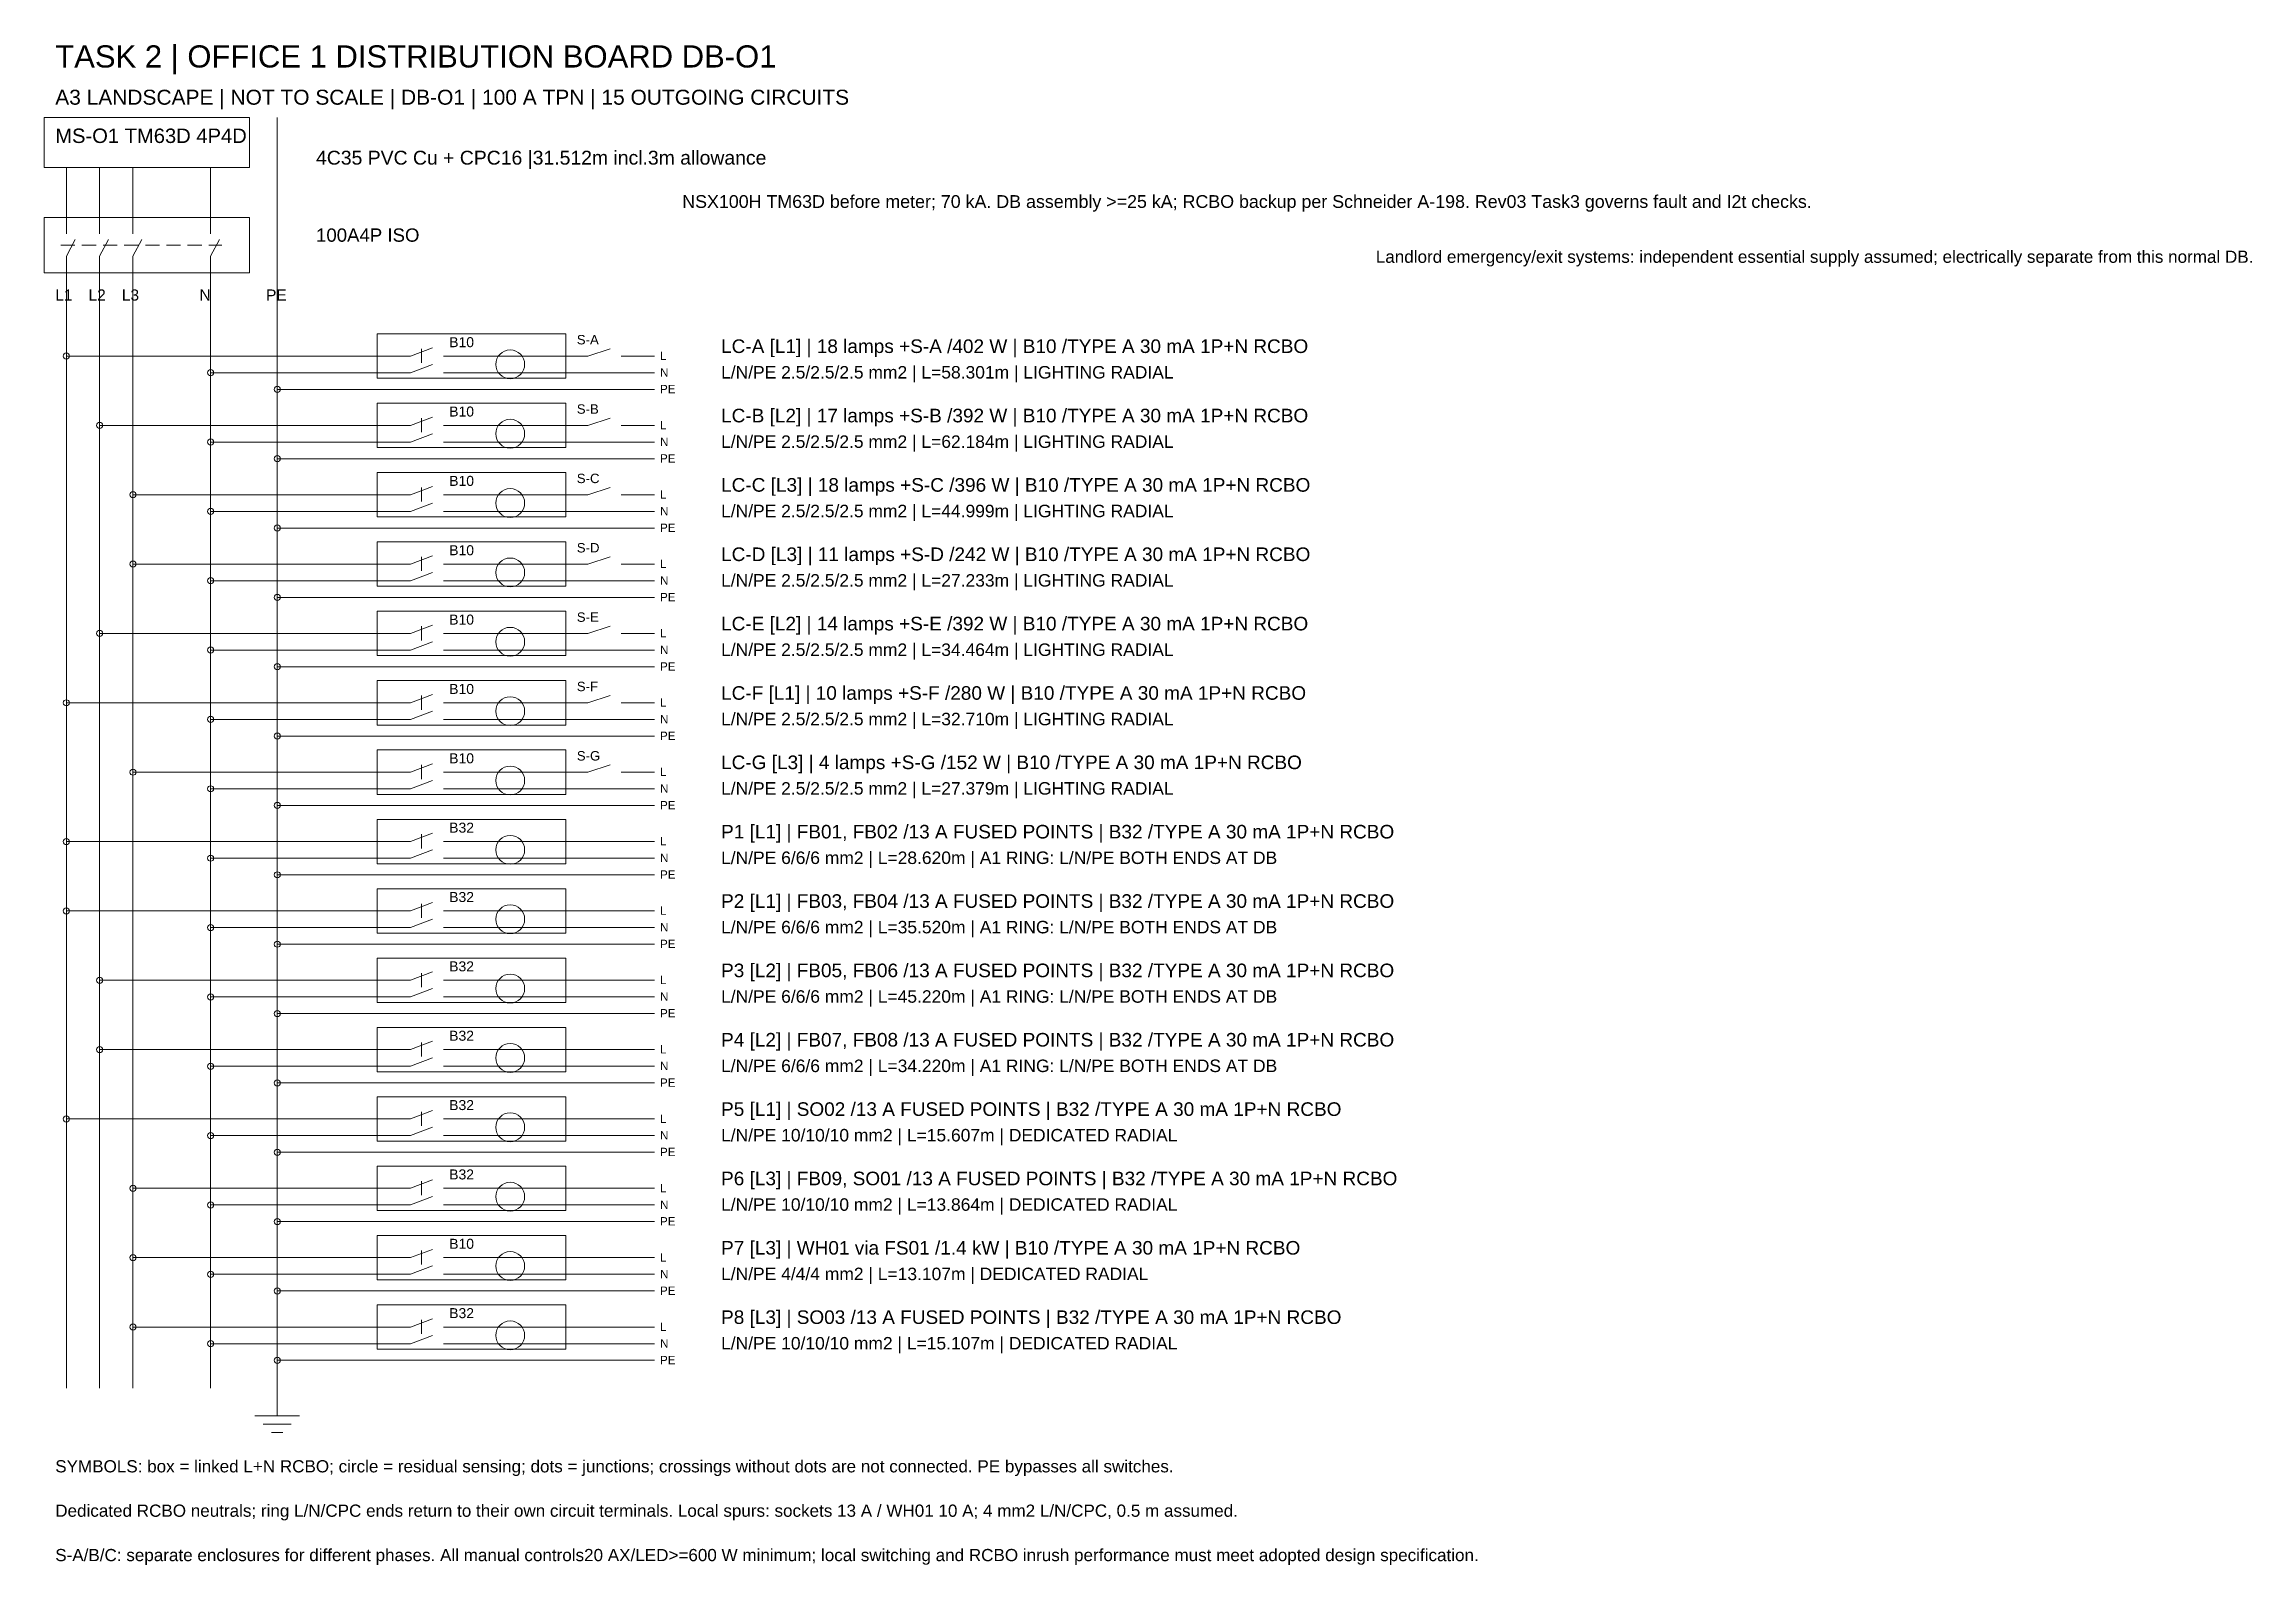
# Paper-space layout 'TASK2-DB-SCHEMATIC' of a CAD drawing. Header units: millimetres. Extents: x 10 to 408, y 12 to 286.
import ezdxf

# ---------------------------------------------------------------- set-up
doc = ezdxf.new("R2010")
doc.units = ezdxf.units.MM
doc.linetypes.add('DASHED', pattern=[19.05, 12.7, -6.35])
doc.layers.add('E-DB-SUBMISSION', color=7, linetype='Continuous')
doc.styles.add('T1-Arial', font='arial.ttf')

psp = doc.layouts.new('TASK2-DB-SCHEMATIC')

# ---------------------------------------------------------------- linework, layer by layer
at = {"layer": 'E-DB-SUBMISSION', "lineweight": 15}
for p, q in [((52, 273), (52, 44)), ((14, 264), (14, 255)), ((20, 264), (20, 255)), ((26, 264), (26, 255)), ((40, 264), (40, 255)), ((14, 255), (14, 252)), ((20, 255), (20, 252)), ((26, 255), (26, 252)), ((40, 255), (40, 252)), ((14, 248), (15.6, 251)), ((20, 248), (21.6, 251)), ((26, 248), (27.6, 251)), ((40, 248), (41.6, 251)), ((14, 248), (14, 245)), ((20, 248), (20, 245)), ((26, 248), (26, 245)), ((40, 248), (40, 245)), ((14, 245), (14, 44)), ((20, 245), (20, 44)), ((26, 245), (26, 44)), ((40, 245), (40, 44)), ((76, 230), (80, 231.5)), ((108, 230), (112, 231.3)), ((14, 230), (70, 230)), ((40, 227), (70, 227)), ((70, 230), (76, 230)), ((70, 227), (76, 227)), ((76, 227), (80, 228.5)), ((82, 230), (104, 230)), ((82, 227), (104, 227)), ((104, 230), (108, 230)), ((104, 227), (120, 227)), ((114, 230), (120, 230)), ((52, 224), (120, 224)), ((76, 217.5), (80, 219)), ((20, 217.5), (70, 217.5)), ((70, 217.5), (76, 217.5)), ((76, 214.5), (80, 216)), ((82, 217.5), (104, 217.5)), ((104, 217.5), (108, 217.5)), ((108, 217.5), (112, 218.8)), ((114, 217.5), (120, 217.5)), ((40, 214.5), (70, 214.5)), ((52, 211.5), (120, 211.5)), ((70, 214.5), (76, 214.5)), ((82, 214.5), (104, 214.5)), ((104, 214.5), (120, 214.5)), ((26, 205), (70, 205)), ((70, 205), (76, 205)), ((76, 205), (80, 206.5)), ((76, 202), (80, 203.5)), ((82, 205), (104, 205)), ((104, 205), (108, 205)), ((108, 205), (112, 206.3)), ((114, 205), (120, 205)), ((40, 202), (70, 202)), ((52, 199), (120, 199)), ((70, 202), (76, 202)), ((82, 202), (104, 202)), ((104, 202), (120, 202)), ((26, 192.5), (70, 192.5)), ((70, 192.5), (76, 192.5)), ((76, 192.5), (80, 194)), ((76, 189.5), (80, 191)), ((82, 192.5), (104, 192.5)), ((104, 192.5), (108, 192.5)), ((108, 192.5), (112, 193.8)), ((114, 192.5), (120, 192.5)), ((40, 189.5), (70, 189.5)), ((70, 189.5), (76, 189.5)), ((82, 189.5), (104, 189.5)), ((104, 189.5), (120, 189.5)), ((52, 186.5), (120, 186.5)), ((20, 180), (70, 180)), ((70, 180), (76, 180)), ((76, 180), (80, 181.5)), ((82, 180), (104, 180)), ((104, 180), (108, 180)), ((108, 180), (112, 181.3)), ((114, 180), (120, 180)), ((40, 177), (70, 177)), ((70, 177), (76, 177)), ((76, 177), (80, 178.5)), ((82, 177), (104, 177)), ((104, 177), (120, 177)), ((52, 174), (120, 174)), ((14, 167.5), (70, 167.5)), ((70, 167.5), (76, 167.5)), ((76, 167.5), (80, 169)), ((82, 167.5), (104, 167.5)), ((104, 167.5), (108, 167.5)), ((108, 167.5), (112, 168.8)), ((114, 167.5), (120, 167.5)), ((40, 164.5), (70, 164.5)), ((70, 164.5), (76, 164.5)), ((76, 164.5), (80, 166)), ((82, 164.5), (104, 164.5)), ((104, 164.5), (120, 164.5)), ((52, 161.5), (120, 161.5)), ((76, 155), (80, 156.5)), ((108, 155), (112, 156.3)), ((26, 155), (70, 155)), ((40, 152), (70, 152)), ((70, 155), (76, 155)), ((70, 152), (76, 152)), ((76, 152), (80, 153.5)), ((82, 155), (104, 155)), ((82, 152), (104, 152)), ((104, 155), (108, 155)), ((104, 152), (120, 152)), ((114, 155), (120, 155)), ((52, 149), (120, 149)), ((76, 142.5), (80, 144)), ((14, 142.5), (70, 142.5)), ((40, 139.5), (70, 139.5)), ((70, 142.5), (76, 142.5)), ((70, 139.5), (76, 139.5)), ((76, 139.5), (80, 141)), ((82, 142.5), (104, 142.5)), ((82, 139.5), (104, 139.5)), ((104, 142.5), (120, 142.5)), ((104, 139.5), (120, 139.5)), ((52, 136.5), (120, 136.5)), ((76, 130), (80, 131.5)), ((14, 130), (70, 130)), ((70, 130), (76, 130)), ((76, 127), (80, 128.5)), ((82, 130), (104, 130)), ((104, 130), (120, 130)), ((40, 127), (70, 127)), ((52, 124), (120, 124)), ((70, 127), (76, 127)), ((82, 127), (104, 127)), ((104, 127), (120, 127)), ((20, 117.5), (70, 117.5)), ((70, 117.5), (76, 117.5)), ((76, 117.5), (80, 119)), ((76, 114.5), (80, 116)), ((82, 117.5), (104, 117.5)), ((104, 117.5), (120, 117.5)), ((40, 114.5), (70, 114.5)), ((52, 111.5), (120, 111.5)), ((70, 114.5), (76, 114.5)), ((82, 114.5), (104, 114.5)), ((104, 114.5), (120, 114.5)), ((20, 105), (70, 105)), ((70, 105), (76, 105)), ((76, 105), (80, 106.5)), ((76, 102), (80, 103.5)), ((82, 105), (104, 105)), ((104, 105), (120, 105)), ((40, 102), (70, 102)), ((70, 102), (76, 102)), ((82, 102), (104, 102)), ((104, 102), (120, 102)), ((52, 99), (120, 99)), ((14, 92.5), (70, 92.5)), ((70, 92.5), (76, 92.5)), ((76, 92.5), (80, 94)), ((82, 92.5), (104, 92.5)), ((104, 92.5), (120, 92.5)), ((40, 89.5), (70, 89.5)), ((70, 89.5), (76, 89.5)), ((76, 89.5), (80, 91)), ((82, 89.5), (104, 89.5)), ((104, 89.5), (120, 89.5)), ((52, 86.5), (120, 86.5)), ((26, 80), (70, 80)), ((70, 80), (76, 80)), ((76, 80), (80, 81.5)), ((82, 80), (104, 80)), ((104, 80), (120, 80)), ((40, 77), (70, 77)), ((70, 77), (76, 77)), ((76, 77), (80, 78.5)), ((82, 77), (104, 77)), ((104, 77), (120, 77)), ((52, 74), (120, 74)), ((76, 67.5), (80, 69)), ((26, 67.5), (70, 67.5)), ((40, 64.5), (70, 64.5)), ((70, 67.5), (76, 67.5)), ((70, 64.5), (76, 64.5)), ((76, 64.5), (80, 66)), ((82, 67.5), (104, 67.5)), ((82, 64.5), (104, 64.5)), ((104, 67.5), (120, 67.5)), ((104, 64.5), (120, 64.5)), ((52, 61.5), (120, 61.5)), ((76, 55), (80, 56.5)), ((26, 55), (70, 55)), ((40, 52), (70, 52)), ((70, 55), (76, 55)), ((70, 52), (76, 52)), ((76, 52), (80, 53.5)), ((82, 55), (104, 55)), ((82, 52), (104, 52)), ((104, 55), (120, 55)), ((104, 52), (120, 52)), ((52, 49), (120, 49)), ((52, 44), (52, 39)), ((48, 39), (56, 39)), ((49.5, 37.5), (54.5, 37.5)), ((51, 36), (53, 36))]:
    psp.add_line(p, q, dxfattribs=at)
at = {"layer": 'E-DB-SUBMISSION', "linetype": 'DASHED', "lineweight": 15, "ltscale": 0.2}
for p, q in [((13, 250), (42, 250)), ((13, 250), (42, 250)), ((13, 250), (42, 250)), ((13, 250), (42, 250)), ((78, 231.3), (78, 228.3)), ((78, 218.8), (78, 215.8)), ((78, 206.3), (78, 203.3)), ((78, 193.8), (78, 190.8)), ((78, 181.3), (78, 178.3)), ((78, 168.8), (78, 165.8)), ((78, 156.3), (78, 153.3)), ((78, 143.8), (78, 140.8)), ((78, 131.3), (78, 128.3)), ((78, 118.8), (78, 115.8)), ((78, 106.3), (78, 103.3)), ((78, 93.8), (78, 90.8)), ((78, 81.3), (78, 78.3)), ((78, 68.8), (78, 65.8)), ((78, 56.3), (78, 53.3))]:
    psp.add_line(p, q, dxfattribs=at)
at = {"layer": 'E-DB-SUBMISSION', "lineweight": 15}
for points in [[(10, 264), (47, 264), (47, 273), (10, 273)], [(10, 245), (47, 245), (47, 255), (10, 255)], [(70, 226), (104, 226), (104, 234), (70, 234)], [(70, 213.5), (104, 213.5), (104, 221.5), (70, 221.5)], [(70, 201), (104, 201), (104, 209), (70, 209)], [(70, 188.5), (104, 188.5), (104, 196.5), (70, 196.5)], [(70, 176), (104, 176), (104, 184), (70, 184)], [(70, 163.5), (104, 163.5), (104, 171.5), (70, 171.5)], [(70, 151), (104, 151), (104, 159), (70, 159)], [(70, 138.5), (104, 138.5), (104, 146.5), (70, 146.5)], [(70, 126), (104, 126), (104, 134), (70, 134)], [(70, 113.5), (104, 113.5), (104, 121.5), (70, 121.5)], [(70, 101), (104, 101), (104, 109), (70, 109)], [(70, 88.5), (104, 88.5), (104, 96.5), (70, 96.5)], [(70, 76), (104, 76), (104, 84), (70, 84)], [(70, 63.5), (104, 63.5), (104, 71.5), (70, 71.5)], [(70, 51), (104, 51), (104, 59), (70, 59)]]:
    psp.add_lwpolyline(points, close=True, dxfattribs=at)
for centre, radius in [((94, 228.5), 2.6), ((14, 230), 0.55), ((40, 227), 0.55), ((52, 224), 0.55), ((20, 217.5), 0.55), ((40, 214.5), 0.55), ((94, 216), 2.6), ((52, 211.5), 0.55), ((26, 205), 0.55), ((94, 203.5), 2.6), ((40, 202), 0.55), ((52, 199), 0.55), ((26, 192.5), 0.55), ((94, 191), 2.6), ((40, 189.5), 0.55), ((52, 186.5), 0.55), ((20, 180), 0.55), ((94, 178.5), 2.6), ((40, 177), 0.55), ((52, 174), 0.55), ((14, 167.5), 0.55), ((94, 166), 2.6), ((40, 164.5), 0.55), ((52, 161.5), 0.55), ((26, 155), 0.55), ((94, 153.5), 2.6), ((40, 152), 0.55), ((52, 149), 0.55), ((94, 141), 2.6), ((14, 142.5), 0.55), ((40, 139.5), 0.55), ((52, 136.5), 0.55), ((14, 130), 0.55), ((40, 127), 0.55), ((94, 128.5), 2.6), ((52, 124), 0.55), ((20, 117.5), 0.55), ((94, 116), 2.6), ((40, 114.5), 0.55), ((52, 111.5), 0.55), ((20, 105), 0.55), ((94, 103.5), 2.6), ((40, 102), 0.55), ((52, 99), 0.55), ((14, 92.5), 0.55), ((94, 91), 2.6), ((40, 89.5), 0.55), ((52, 86.5), 0.55), ((26, 80), 0.55), ((94, 78.5), 2.6), ((40, 77), 0.55), ((52, 74), 0.55), ((26, 67.5), 0.55), ((94, 66), 2.6), ((40, 64.5), 0.55), ((52, 61.5), 0.55), ((94, 53.5), 2.6), ((26, 55), 0.55), ((40, 52), 0.55), ((52, 49), 0.55)]:
    psp.add_circle(centre, radius, dxfattribs=at)

# ---------------------------------------------------------------- texts
at = {"layer": 'E-DB-SUBMISSION', "lineweight": 15, "attachment_point": 1, "style": 'T1-Arial'}
for s, insert, char_height, width in [('TASK 2 | OFFICE 1 DISTRIBUTION BOARD DB-O1', (12, 286), 4, 395), ('A3 LANDSCAPE | NOT TO SCALE | DB-O1 | 100 A TPN | 15 OUTGOING CIRCUITS', (12, 278), 2.7, 395), ('MS-O1 TM63D 4P4D', (12, 271), 2.6, 35), ('4C35 PVC Cu + CPC16 |31.512m incl.3m allowance', (59, 267), 2.5, 240), ('NSX100H TM63D before meter; 70 kA. DB assembly >=25 kA; RCBO backup per Schneider A-198. Rev03 Task3 governs fault and I2t checks.', (125, 259), 2.3, 280), ('100A4P ISO', (59, 253), 2.4, 65), ('Landlord emergency/exit systems: independent essential supply assumed; electrically separate from this normal DB.', (250, 249), 2.2, 155), ('L1', (12, 242), 2, 10), ('L2', (18, 242), 2, 10), ('L3', (24, 242), 2, 10), ('N', (38, 242), 2, 10), ('PE', (50, 242), 2, 10), ('B10', (83, 233.4), 1.8, 10), ('S-A', (106, 233.8), 1.7, 12), ('L', (121, 230.8), 1.5, 6), ('LC-A [L1] | 18 lamps +S-A /402 W | B10 /TYPE A 30 mA 1P+N RCBO', (132, 233), 2.45, 275), ('N', (121, 227.8), 1.5, 6), ('L/N/PE 2.5/2.5/2.5 mm2 | L=58.301m | LIGHTING RADIAL', (132, 228.2), 2.25, 275), ('PE', (121, 224.8), 1.5, 6), ('B10', (83, 220.9), 1.8, 10), ('S-B', (106, 221.3), 1.7, 12), ('LC-B [L2] | 17 lamps +S-B /392 W | B10 /TYPE A 30 mA 1P+N RCBO', (132, 220.5), 2.45, 275), ('L', (121, 218.3), 1.5, 6), ('N', (121, 215.3), 1.5, 6), ('L/N/PE 2.5/2.5/2.5 mm2 | L=62.184m | LIGHTING RADIAL', (132, 215.7), 2.25, 275), ('PE', (121, 212.3), 1.5, 6), ('B10', (83, 208.4), 1.8, 10), ('S-C', (106, 208.8), 1.7, 12), ('LC-C [L3] | 18 lamps +S-C /396 W | B10 /TYPE A 30 mA 1P+N RCBO', (132, 208), 2.45, 275), ('L', (121, 205.8), 1.5, 6), ('L/N/PE 2.5/2.5/2.5 mm2 | L=44.999m | LIGHTING RADIAL', (132, 203.2), 2.25, 275), ('N', (121, 202.8), 1.5, 6), ('PE', (121, 199.8), 1.5, 6), ('B10', (83, 195.9), 1.8, 10), ('S-D', (106, 196.3), 1.7, 12), ('LC-D [L3] | 11 lamps +S-D /242 W | B10 /TYPE A 30 mA 1P+N RCBO', (132, 195.5), 2.45, 275), ('L', (121, 193.3), 1.5, 6), ('N', (121, 190.3), 1.5, 6), ('PE', (121, 187.3), 1.5, 6), ('L/N/PE 2.5/2.5/2.5 mm2 | L=27.233m | LIGHTING RADIAL', (132, 190.7), 2.25, 275), ('B10', (83, 183.4), 1.8, 10), ('S-E', (106, 183.8), 1.7, 12), ('LC-E [L2] | 14 lamps +S-E /392 W | B10 /TYPE A 30 mA 1P+N RCBO', (132, 183), 2.45, 275), ('L', (121, 180.8), 1.5, 6), ('N', (121, 177.8), 1.5, 6), ('L/N/PE 2.5/2.5/2.5 mm2 | L=34.464m | LIGHTING RADIAL', (132, 178.2), 2.25, 275), ('S-F', (106, 171.3), 1.7, 12), ('PE', (121, 174.8), 1.5, 6), ('B10', (83, 170.9), 1.8, 10), ('L', (121, 168.3), 1.5, 6), ('LC-F [L1] | 10 lamps +S-F /280 W | B10 /TYPE A 30 mA 1P+N RCBO', (132, 170.5), 2.45, 275), ('N', (121, 165.3), 1.5, 6), ('L/N/PE 2.5/2.5/2.5 mm2 | L=32.710m | LIGHTING RADIAL', (132, 165.7), 2.25, 275), ('PE', (121, 162.3), 1.5, 6), ('B10', (83, 158.4), 1.8, 10), ('S-G', (106, 158.8), 1.7, 12), ('L', (121, 155.8), 1.5, 6), ('LC-G [L3] | 4 lamps +S-G /152 W | B10 /TYPE A 30 mA 1P+N RCBO', (132, 158), 2.45, 275), ('N', (121, 152.8), 1.5, 6), ('L/N/PE 2.5/2.5/2.5 mm2 | L=27.379m | LIGHTING RADIAL', (132, 153.2), 2.25, 275), ('PE', (121, 149.8), 1.5, 6), ('B32', (83, 145.9), 1.8, 10), ('L', (121, 143.3), 1.5, 6), ('P1 [L1] | FB01, FB02 /13 A FUSED POINTS | B32 /TYPE A 30 mA 1P+N RCBO', (132, 145.5), 2.45, 275), ('N', (121, 140.3), 1.5, 6), ('L/N/PE 6/6/6 mm2 | L=28.620m | A1 RING: L/N/PE BOTH ENDS AT DB', (132, 140.7), 2.25, 275), ('PE', (121, 137.3), 1.5, 6), ('B32', (83, 133.4), 1.8, 10), ('P2 [L1] | FB03, FB04 /13 A FUSED POINTS | B32 /TYPE A 30 mA 1P+N RCBO', (132, 133), 2.45, 275), ('L', (121, 130.8), 1.5, 6), ('N', (121, 127.8), 1.5, 6), ('L/N/PE 6/6/6 mm2 | L=35.520m | A1 RING: L/N/PE BOTH ENDS AT DB', (132, 128.2), 2.25, 275), ('PE', (121, 124.8), 1.5, 6), ('B32', (83, 120.9), 1.8, 10), ('P3 [L2] | FB05, FB06 /13 A FUSED POINTS | B32 /TYPE A 30 mA 1P+N RCBO', (132, 120.5), 2.45, 275), ('L', (121, 118.3), 1.5, 6), ('L/N/PE 6/6/6 mm2 | L=45.220m | A1 RING: L/N/PE BOTH ENDS AT DB', (132, 115.7), 2.25, 275), ('N', (121, 115.3), 1.5, 6), ('PE', (121, 112.3), 1.5, 6), ('B32', (83, 108.4), 1.8, 10), ('P4 [L2] | FB07, FB08 /13 A FUSED POINTS | B32 /TYPE A 30 mA 1P+N RCBO', (132, 108), 2.45, 275), ('L', (121, 105.8), 1.5, 6), ('N', (121, 102.8), 1.5, 6), ('PE', (121, 99.8), 1.5, 6), ('L/N/PE 6/6/6 mm2 | L=34.220m | A1 RING: L/N/PE BOTH ENDS AT DB', (132, 103.2), 2.25, 275), ('B32', (83, 95.9), 1.8, 10), ('P5 [L1] | SO02 /13 A FUSED POINTS | B32 /TYPE A 30 mA 1P+N RCBO', (132, 95.5), 2.45, 275), ('L', (121, 93.3), 1.5, 6), ('N', (121, 90.3), 1.5, 6), ('L/N/PE 10/10/10 mm2 | L=15.607m | DEDICATED RADIAL', (132, 90.7), 2.25, 275), ('PE', (121, 87.3), 1.5, 6), ('B32', (83, 83.4), 1.8, 10), ('L', (121, 80.8), 1.5, 6), ('P6 [L3] | FB09, SO01 /13 A FUSED POINTS | B32 /TYPE A 30 mA 1P+N RCBO', (132, 83), 2.45, 275), ('N', (121, 77.8), 1.5, 6), ('L/N/PE 10/10/10 mm2 | L=13.864m | DEDICATED RADIAL', (132, 78.2), 2.25, 275), ('PE', (121, 74.8), 1.5, 6), ('B10', (83, 70.9), 1.8, 10), ('L', (121, 68.3), 1.5, 6), ('P7 [L3] | WH01 via FS01 /1.4 kW | B10 /TYPE A 30 mA 1P+N RCBO', (132, 70.5), 2.45, 275), ('N', (121, 65.3), 1.5, 6), ('L/N/PE 4/4/4 mm2 | L=13.107m | DEDICATED RADIAL', (132, 65.7), 2.25, 275), ('PE', (121, 62.3), 1.5, 6), ('B32', (83, 58.4), 1.8, 10), ('L', (121, 55.8), 1.5, 6), ('P8 [L3] | SO03 /13 A FUSED POINTS | B32 /TYPE A 30 mA 1P+N RCBO', (132, 58), 2.45, 275), ('N', (121, 52.8), 1.5, 6), ('L/N/PE 10/10/10 mm2 | L=15.107m | DEDICATED RADIAL', (132, 53.2), 2.25, 275), ('PE', (121, 49.8), 1.5, 6), ('SYMBOLS: box = linked L+N RCBO; circle = residual sensing; dots = junctions; crossings without dots are not connected. PE bypasses all switches.', (12, 31), 2.2, 395), ('Dedicated RCBO neutrals; ring L/N/CPC ends return to their own circuit terminals. Local spurs: sockets 13 A / WH01 10 A; 4 mm2 L/N/CPC, 0.5 m assumed.', (12, 23), 2.2, 395), ('S-A/B/C: separate enclosures for different phases. All manual controls20 AX/LED>=600 W minimum; local switching and RCBO inrush performance must meet adopted design specification.', (12, 15), 2.2, 395)]:
    psp.add_mtext(s, dxfattribs=dict(at, insert=insert, char_height=char_height, width=width))

doc.saveas('drawing.dxf')
